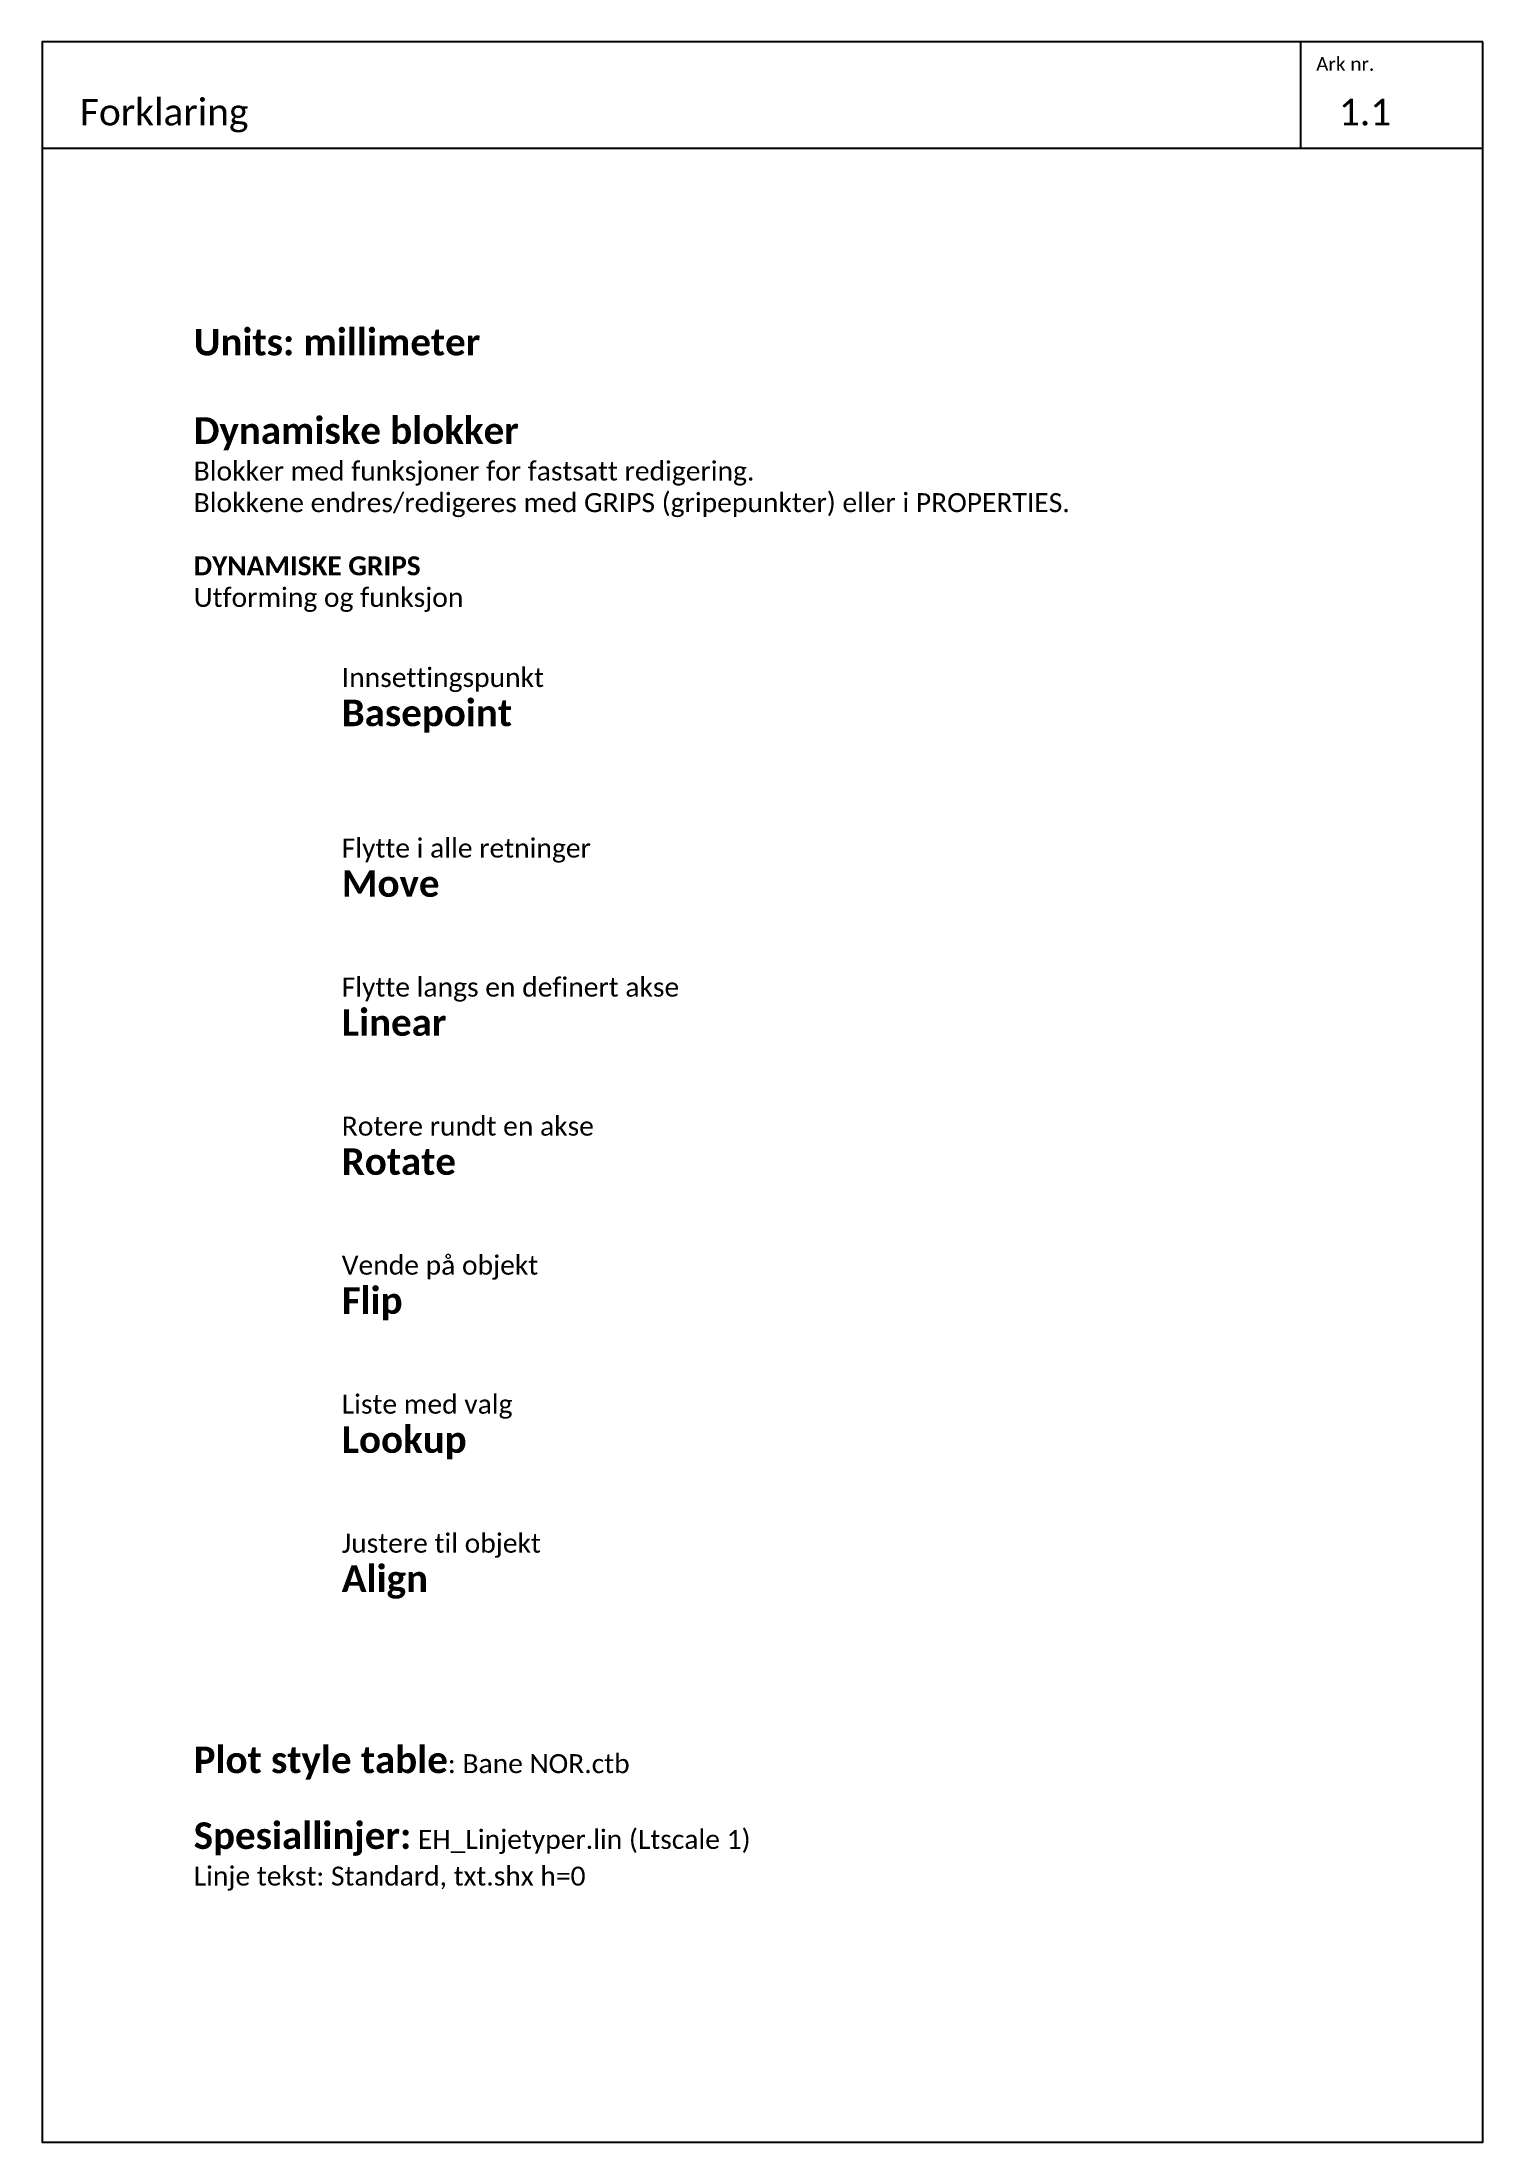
# Paper-space layout '1.1 Forklaring' of a CAD drawing. Header units: millimetres. Extents: x 0 to 190, y 0 to 277.
# The model-space entities are those that its viewports show. They can reach past a viewport. Long polylines and large blocks are cut down to what shows.
import ezdxf

# ---------------------------------------------------------------- set-up
doc = ezdxf.new("R2010")
doc.units = ezdxf.units.MM
for name, color, linetype in [('RAMME', 5, 'Continuous'), ('RAMME SYMBOLER', 4, 'Continuous'), ('RAMME TEKST', 7, 'Continuous')]:
    doc.layers.add(name, color=color, linetype=linetype)
doc.styles.add('Calibri', font='calibri.ttf')
doc.styles.get("Standard").update_dxf_attribs({"font": 'txt.shx'})

msp = doc.modelspace()

# ---------------------------------------------------------------- linework, layer by layer
at = {"layer": 'RAMME'}
msp.add_lwpolyline([(400, 277), (210, 277), (210, 0), (400, 0)], close=True, dxfattribs=at)
msp.add_lwpolyline([(210, 263), (400, 263)], dxfattribs=at)
at = {"layer": 'RAMME SYMBOLER'}
msp.add_line((376, 263), (376, 277), dxfattribs=at)

# ---------------------------------------------------------------- texts
at = {"layer": 'RAMME TEKST', "linetype": 'ByBlock', "style": 'Calibri'}
for s, height, p in [('Ark nr.', 1.8, (378, 273.2)), ('Forklaring', 3.5, (215, 266)), ('1.1', 3.5, (381, 266))]:
    msp.add_text(s, height=height, dxfattribs=at).set_placement(p)
at = {"layer": 'RAMME TEKST', "char_height": 2.5, "attachment_point": 1}
for s, width, insert in [('{\\fCalibri|b1|i0|c0|p34;\\H1.4x;Units: millimeter\\P\\PDynamiske blokker \\P\\fCalibri|b0|i0|c0|p34;\\H0.71428x;Blokker med funksjoner for fastsatt redigering. \\PBlokkene endres/redigeres med GRIPS (gripepunkter) eller i PROPERTIES.\\P\\P\\fCalibri|b1|i0|c0|p34;\\H1.00001x;DYNAMISKE GRIPS \\P\\fCalibri|b0|i0|c0|p34;Utforming og funksjon}', 150, (230, 239.16)), ('{\\fCalibri|b0|i0|c0|p34;Innsettingspunkt \\P\\fCalibri|b1|i0|c0|p34;\\H1.4x;Basepoint\\P\\H0.71429x;\\P\\P\\P\\fCalibri|b0|i0|c0|p34;Flytte i alle retninger \\P\\fCalibri|b1|i0|c0|p34;\\H1.39999x;Move\\P\\H0.71429x;\\P\\P\\fCalibri|b0|i0|c0|p34;Flytte langs en definert akse \\P\\fCalibri|b1|i0|c0|p34;\\H1.39999x;Linear\\P\\H0.71429x;\\P\\P\\fCalibri|b0|i0|c0|p34;Rotere rundt en akse \\P\\fCalibri|b1|i0|c0|p34;\\H1.39999x;Rotate\\P\\H0.71429x;\\P\\P\\fCalibri|b0|i0|c0|p34;Vende på objekt \\P\\fCalibri|b1|i0|c0|p34;\\H1.39999x;Flip\\P\\H0.71429x;\\P\\P\\fCalibri|b0|i0|c0|p34;Liste med valg\\P\\fCalibri|b1|i0|c0|p34;\\H1.39999x;Lookup\\P\\H0.71429x;\\P\\P\\fCalibri|b0|i0|c0|p34;Justere til objekt \\P\\fCalibri|b1|i0|c0|p34;\\H1.39999x;Align}', 55.0824, (249.52, 194.42)), ('{\\fCalibri|b0|i0|c0|p34;\\H1.00001x;\\P\\H1.4x;\\P\\fCalibri|b1|i0|c0|p34;Plot style table\\fCalibri|b0|i0|c0|p34;\\H0.71429x;: Bane NOR.ctb\\P\\P\\fCalibri|b1|i0|c0|p34;\\H1.39998x;Spesiallinjer:\\H0.71429x; \\fCalibri|b0|i0|c0|p34;EH_Linjetyper.lin (Ltscale 1) \\PLinje tekst: Standard, txt.shx h=0}', 150, (230, 62.16))]:
    msp.add_mtext_dynamic_manual_height_columns(s, width=width, gutter_width=12.5, heights=[0], dxfattribs=dict(at, insert=insert))

psp = doc.layouts.new('1.1 Forklaring')

# ---------------------------------------------------------------- viewports
at = {"layer": 'RAMME'}
psp.add_viewport(center=(95, 138.5), size=(190, 277), view_center_point=(305, 138.5), view_height=277, dxfattribs=at)

doc.saveas('drawing.dxf')
